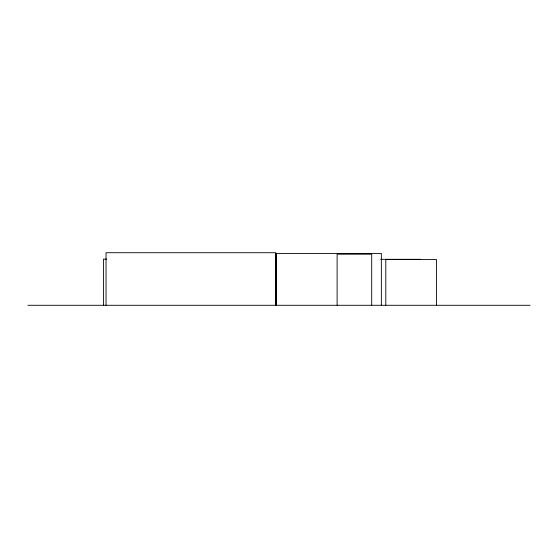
<?xml version="1.0" encoding="UTF-8"?>
<svg xmlns="http://www.w3.org/2000/svg" width="558" height="558" viewBox="0 0 558 558"><rect width="100%" height="100%" fill="white"/><g stroke="black" fill="none" stroke-linecap="round" stroke-linejoin="round"><path stroke-width="0.84" d="M106.641 259.128L103.474 259.128L103.474 305.282M380.675 259.31L420.558 259.31M27.9 305.282L530.1 305.282M436.454 305.282L436.454 259.498L385.794 259.498L385.794 305.282M381.351 305.282L381.351 253.451L276.105 253.451L276.105 305.282M371.705 305.282L371.705 254.183L337.116 254.183L337.116 305.282M276.343 253.451L276.343 305.282M275.805 305.282L275.805 252.718L106.027 252.718L106.027 305.282"/></g></svg>
